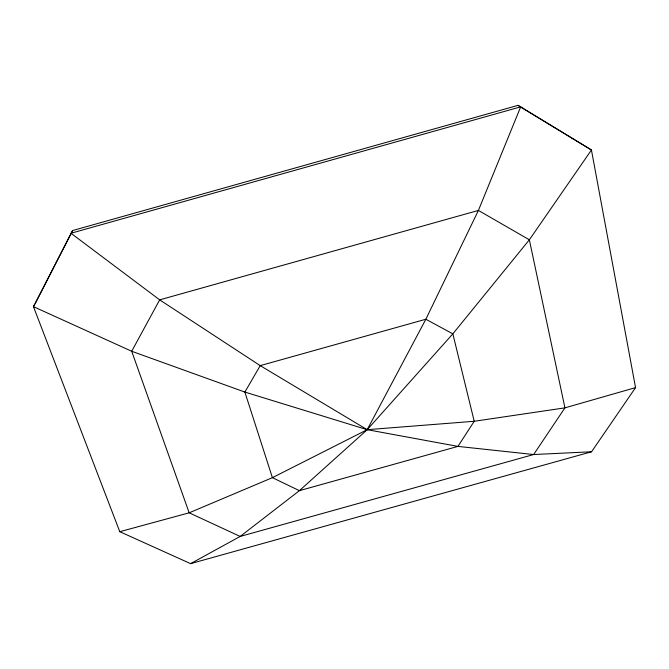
<?xml version="1.0" encoding="UTF-8"?>
<svg xmlns="http://www.w3.org/2000/svg" width="669" height="669" viewBox="0 0 669 669"><rect width="100%" height="100%" fill="white"/><g stroke="black" fill="none" stroke-linecap="round" stroke-linejoin="round"><path stroke-width="1" d="M35.382 303.308L72.595 230.554L518.023 105.351L591.438 149.998L635.55 387.619L591.555 451.767L190.59 563.649L119.784 531.688L33.45 306.645L72.595 230.554M34.897 304.144L33.45 306.645L131.701 351.267L244.871 392.067L367.197 429.69L457.939 446.399L533.636 454.535L591.555 451.767M190.59 563.649L240.171 536.446L299.403 490.67L367.197 429.69L452.846 333.848L529.363 239.795L591.438 149.998L518.023 105.351M635.55 387.619L564.929 407.856L474.221 421.278L367.197 429.69L272.4 477.666L189.185 512.814L119.784 531.688M520.683 106.856L478.41 210.426L425.852 319.247L367.197 429.69L260.224 365.634L159.665 299.854L70.981 233.255L520.683 106.856M159.665 299.854L131.701 351.267L189.185 512.814L240.171 536.446L533.636 454.535L564.929 407.856L529.363 239.795L478.41 210.426L159.665 299.854M260.224 365.634L244.871 392.067L272.4 477.666L299.403 490.67L457.939 446.399L474.221 421.278L452.846 333.848L425.852 319.247L260.224 365.634"/></g></svg>
